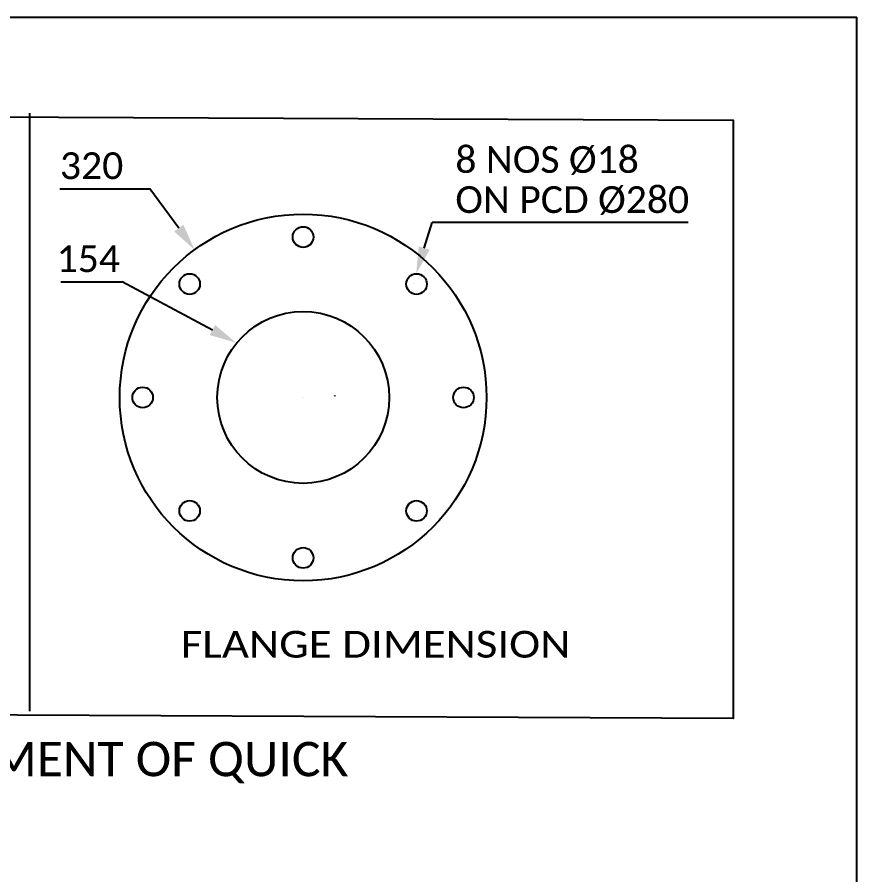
# Model space of a CAD drawing. Header units: millimetres. Extents: x 0 to 2800, y 0 to 1980.
# Drawn here: x 2067 to 2800, y 1231 to 1980 of the extents above; entities that cross this region are included whole.
import ezdxf
from ezdxf.enums import TextEntityAlignment as Align

# ---------------------------------------------------------------- set-up
doc = ezdxf.new("R2010")
doc.units = ezdxf.units.MM
doc.header["$LTSCALE"] = 154
doc.header["$PDMODE"] = 3
doc.header["$PDSIZE"] = 8
doc.layers.get('0').update_dxf_attribs({"linetype": 'CONTINUOUS'})
doc.layers.get('Defpoints').update_dxf_attribs({"linetype": 'CONTINUOUS'})
doc.styles.get("Standard").update_dxf_attribs({"font": 'calibri.ttf'})
doc.dimstyles.new('DIMSTYLE_3', dxfattribs={"dimtxt": 23.333333, "dimasz": 23.333333, "dimexe": 1.5, "dimexo": 1, "dimtad": 1, "dimdsep": 46, "dimtxsty": 'Standard', "dimblk": '_FILLED', "dimblk1": '_FILLED', "dimblk2": '_FILLED', "dimcen": 0.09, "dimazin": 2, "dimtp": 0.01, "dimtm": 0.01, "dimtfac": 1, "dimtofl": 0, "dimtmove": 0, "dimatfit": 1, "dimldrblk": '_FILLED', "dimfxl": 0, "dimtolj": 1, "dimarcsym": 0})

# ---------------------------------------------------------------- blocks, each defined once
blk = doc.blocks.new('_FILLED')
at = {"color": 0, "linetype": 'ByBlock'}
blk.add_solid([(0, 0), (-1, 0.214), (-1, -0.214)], dxfattribs=at)
blk = doc.blocks.new('*D76')
at = {"color": 0, "linetype": 'Continuous', "lineweight": -2}
for p in [(2104.6, 1830.29), (2208.28, 1795.84)]:
    blk.add_line(p, (2182.97, 1830.29), dxfattribs=at)
at = {"color": 0, "linetype": 'Continuous'}
for p, q in [((2316.72, 1648.08), (2316.9, 1648.08)), ((2316.81, 1647.99), (2316.81, 1648.17))]:
    blk.add_line(p, q, dxfattribs=at)
at = {"layer": 'Defpoints', "color": 0}
for p in [(2222.09, 1777.03), (2411.53, 1519.13)]:
    blk.add_point(p, dxfattribs=at)
at = {"color": 0, "linetype": 'ByBlock', "lineweight": -2, "xscale": 23.3333333333, "yscale": 23.3333333333, "zscale": 23.3333333333, "rotation": 306.2989632133547}
blk.add_blockref('_FILLED', (2222.09, 1777.03), dxfattribs=at)
at = {"color": 0, "insert": (2104.6, 1862.02), "char_height": 23.3333, "attachment_point": 1, "line_spacing_factor": 0.9}
blk.add_mtext('\\A1;{\\A1;320}', dxfattribs=at)
blk = doc.blocks.new('*D77')
at = {"color": 0, "linetype": 'Continuous', "lineweight": -2}
for p in [(2105.3, 1749.11), (2237.69, 1706.92)]:
    blk.add_line(p, (2159, 1749.11), dxfattribs=at)
at = {"color": 0, "linetype": 'Continuous'}
for p, q in [((2344.53, 1649.59), (2344.71, 1649.59)), ((2344.62, 1649.5), (2344.62, 1649.68))]:
    blk.add_line(p, q, dxfattribs=at)
at = {"layer": 'Defpoints', "color": 0}
for p in [(2258.25, 1695.89), (2430.99, 1603.28)]:
    blk.add_point(p, dxfattribs=at)
at = {"color": 0, "linetype": 'ByBlock', "lineweight": -2, "xscale": 23.3333333333, "yscale": 23.3333333333, "zscale": 23.3333333333, "rotation": 331.8014215260856}
blk.add_blockref('_FILLED', (2258.25, 1695.89), dxfattribs=at)
at = {"color": 0, "insert": (2157.01, 1780.84), "char_height": 23.3333, "attachment_point": 3, "line_spacing_factor": 0.9}
blk.add_mtext('\\A1;{\\A1;154}', dxfattribs=at)
blk = doc.blocks.new('*D78')
at = {"color": 0, "linetype": 'Continuous', "lineweight": -2}
for p in [(2422.49, 1778.44), (2652.77, 1800.7)]:
    blk.add_line(p, (2429.48, 1800.7), dxfattribs=at)
at = {"color": 0, "linetype": 'Continuous'}
for p, q in [((2412.72, 1747.59), (2412.9, 1747.59)), ((2412.81, 1747.5), (2412.81, 1747.68))]:
    blk.add_line(p, q, dxfattribs=at)
at = {"layer": 'Defpoints', "color": 0}
for p in [(2415.51, 1756.17), (2410.12, 1739)]:
    blk.add_point(p, dxfattribs=at)
at = {"color": 0, "linetype": 'ByBlock', "lineweight": -2, "xscale": 23.3333333333, "yscale": 23.3333333333, "zscale": 23.3333333333, "rotation": 252.5845423650829}
blk.add_blockref('_FILLED', (2415.51, 1756.17), dxfattribs=at)
at = {"color": 0, "insert": (2449.65, 1867.44), "char_height": 23.3333, "attachment_point": 1, "line_spacing_factor": 0.9}
blk.add_mtext('\\A1;8 NOS {\\A1;%%c18\\PON PCD %%c280}', dxfattribs=at)

msp = doc.modelspace()

# ---------------------------------------------------------------- linework, layer by layer
at = {"linetype": 'Continuous'}
for p in [(0, 1980), (2800, 0)]:
    msp.add_line(p, (2800, 1980), dxfattribs=at)
msp.add_line((2078, 1896.287), (2078, 1374.263))
msp.add_lwpolyline([(1317.92, 1896.287), (2692, 1890.012), (2692, 1367.988), (1317.92, 1374.263)], close=True)
for centre, radius in [((2316.809, 1648.08), 160), ((2316.809, 1788.08), 9), ((2217.814, 1747.075), 9), ((2415.804, 1747.075), 9), ((2176.809, 1648.08), 9), ((2456.809, 1648.08), 9), ((2217.814, 1549.085), 9), ((2415.804, 1549.085), 9), ((2316.809, 1508.08), 9)]:
    msp.add_circle(centre, radius, dxfattribs=at)
msp.add_circle((2316.899, 1648.08), 75)

# ---------------------------------------------------------------- texts
at = {"linetype": 'Continuous', "width": 1.111191}
msp.add_text('FLANGE DIMENSION', height=23.33333, dxfattribs=at).set_placement((2210, 1421), (2550.013, 1421), align=Align.FIT)
at = {"insert": (1511.637, 1347.49), "char_height": 30, "width": 1478.20149, "attachment_point": 1}
msp.add_mtext('OPTIONAL KIT FOR REPLACEMENT OF QUICK\\PCONNECTION TO FLANGE', dxfattribs=at)

# ---------------------------------------------------------------- dimensions: what is measured, and where the dimension line sits
at = {"linetype": 'Continuous'}
for p1, p2, text, picture, middle in [((2410.121, 1738.999), (2415.508, 1756.174), '8 NOS {\\A1;%%c<>\\PON PCD %%c280}', '*D78', (2551.211, 1800.701)), ((2411.529, 1519.13), (2222.089, 1777.031), '{\\A1;<>}', '*D76', (2130.984, 1830.287)), ((2430.987, 1603.279), (2258.249, 1695.895), '{\\A1;154}', '*D77', (2131.153, 1749.109))]:
    dim = msp.add_diameter_dim_2p(p1=p1, p2=p2, text=text, dimstyle='DIMSTYLE_3', override={"dimtih": 1, "dimtoh": 1, "dimpost": '<>', "dimtxsty": 'Standard'}, dxfattribs=at)
    dim.commit()
    dim.dimension.update_dxf_attribs({"geometry": picture, "text_midpoint": middle, "dimtype": 163})

doc.saveas('drawing.dxf')
